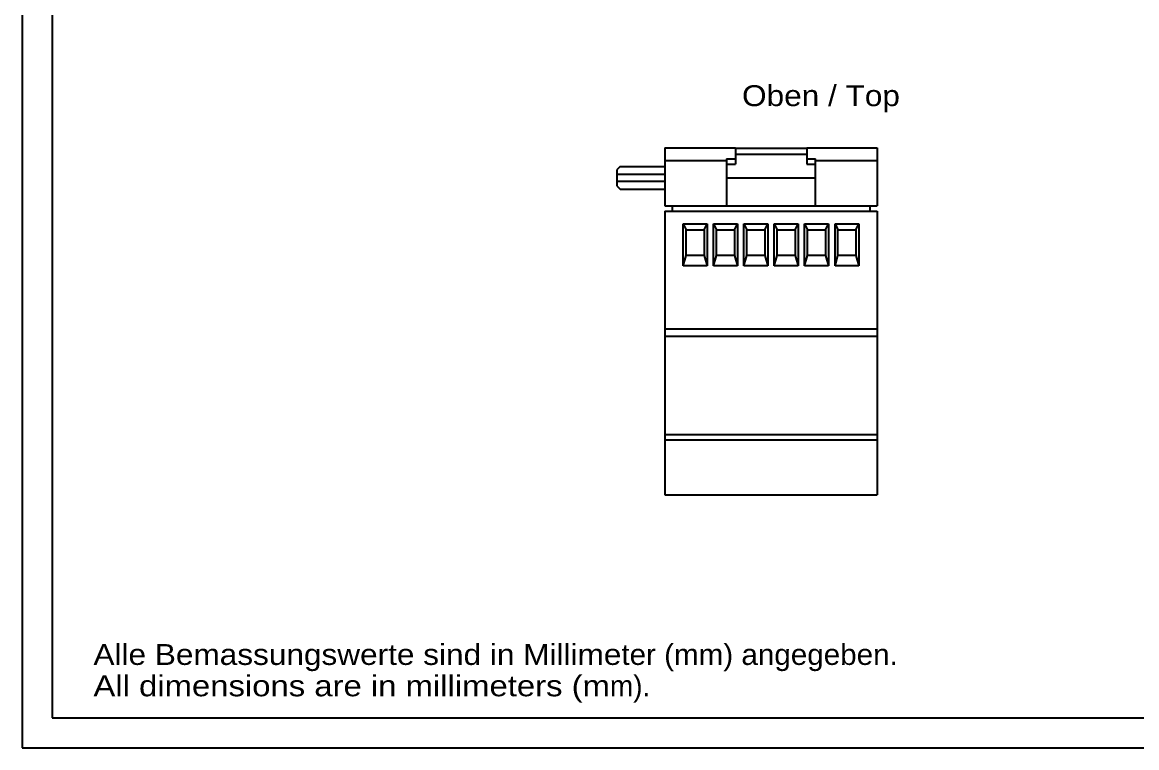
# Model space of a CAD drawing. Extents: x 0 to 420, y 0 to 297.
# Drawn here: x 0 to 186.5, y 0 to 121.5 of the extents above; entities that cross this region are included whole.
import ezdxf
from ezdxf.enums import TextEntityAlignment as Align

# ---------------------------------------------------------------- set-up
doc = ezdxf.new("R2010")
doc.units = 0
doc.header["$LTSCALE"] = 23.1
for name, color, linetype in [('13000_TOP', 7, 'CONTINUOUS'), ('13300_TOP_GERMAN_ENGLISH', 7, 'CONTINUOUS'), ('90000_FRAME', 7, 'CONTINUOUS'), ('91000_TIP', 7, 'CONTINUOUS')]:
    doc.layers.add(name, color=color, linetype=linetype)

msp = doc.modelspace()

# ---------------------------------------------------------------- linework, layer by layer
at = {"layer": '13000_TOP', "color": 7, "linetype": 'CONTINUOUS'}
for p, q in [((107.531, 100.459), (107.531, 90.759)), ((107.531, 100.459), (119.306, 100.459)), ((119.306, 100.459), (119.306, 97.709)), ((119.306, 100.409), (131.256, 100.409)), ((119.306, 99.409), (131.256, 99.409)), ((131.256, 100.459), (131.256, 97.709)), ((131.256, 100.459), (143.031, 100.459)), ((143.031, 100.459), (143.031, 90.759)), ((100.031, 97.351), (99.531, 96.851)), ((100.031, 97.351), (107.531, 97.351)), ((107.531, 98.351), (117.831, 98.351)), ((117.831, 98.632), (117.831, 90.759)), ((117.831, 98.632), (119.306, 98.632)), ((117.831, 97.709), (119.306, 97.709)), ((131.256, 98.632), (132.731, 98.632)), ((131.256, 97.709), (132.731, 97.709)), ((132.731, 90.759), (132.731, 98.632)), ((132.731, 98.351), (143.031, 98.351)), ((99.531, 94.051), (99.531, 96.851)), ((99.531, 96.051), (107.531, 96.051)), ((117.831, 95.456), (132.731, 95.456)), ((99.531, 94.851), (107.531, 94.851)), ((99.531, 94.051), (100.031, 93.551)), ((100.031, 93.551), (107.531, 93.551)), ((107.531, 90.759), (143.031, 90.759)), ((107.531, 89.859), (107.531, 42.336)), ((107.531, 89.859), (143.031, 89.859)), ((108.731, 90.759), (108.731, 89.859)), ((141.831, 90.759), (141.831, 89.859)), ((143.031, 89.859), (143.031, 42.336)), ((110.581, 87.709), (111.081, 86.709)), ((110.581, 80.709), (110.581, 87.709)), ((110.581, 87.709), (114.581, 87.709)), ((114.081, 86.709), (114.581, 87.709)), ((114.581, 87.709), (114.581, 80.709)), ((115.661, 87.709), (116.161, 86.709)), ((115.661, 80.709), (115.661, 87.709)), ((115.661, 87.709), (119.661, 87.709)), ((119.161, 86.709), (119.661, 87.709)), ((119.661, 87.709), (119.661, 80.709)), ((120.741, 87.709), (121.241, 86.709)), ((120.741, 80.709), (120.741, 87.709)), ((120.741, 87.709), (124.741, 87.709)), ((124.241, 86.709), (124.741, 87.709)), ((124.741, 87.709), (124.741, 80.709)), ((125.821, 87.709), (126.321, 86.709)), ((125.821, 80.709), (125.821, 87.709)), ((125.821, 87.709), (129.821, 87.709)), ((129.321, 86.709), (129.821, 87.709)), ((129.821, 87.709), (129.821, 80.709)), ((130.901, 87.709), (131.401, 86.709)), ((130.901, 80.709), (130.901, 87.709)), ((130.901, 87.709), (134.901, 87.709)), ((134.401, 86.709), (134.901, 87.709)), ((134.901, 87.709), (134.901, 80.709)), ((135.981, 87.709), (136.481, 86.709)), ((135.981, 80.709), (135.981, 87.709)), ((135.981, 87.709), (139.981, 87.709)), ((139.481, 86.709), (139.981, 87.709)), ((139.981, 87.709), (139.981, 80.709)), ((111.081, 82.409), (111.081, 86.709)), ((111.081, 86.709), (114.081, 86.709)), ((114.081, 86.709), (114.081, 82.409)), ((116.161, 82.409), (116.161, 86.709)), ((116.161, 86.709), (119.161, 86.709)), ((119.161, 86.709), (119.161, 82.409)), ((121.241, 82.409), (121.241, 86.709)), ((121.241, 86.709), (124.241, 86.709)), ((124.241, 86.709), (124.241, 82.409)), ((126.321, 82.409), (126.321, 86.709)), ((126.321, 86.709), (129.321, 86.709)), ((129.321, 86.709), (129.321, 82.409)), ((131.401, 82.409), (131.401, 86.709)), ((131.401, 86.709), (134.401, 86.709)), ((134.401, 86.709), (134.401, 82.409)), ((136.481, 82.409), (136.481, 86.709)), ((136.481, 86.709), (139.481, 86.709)), ((139.481, 86.709), (139.481, 82.409)), ((110.581, 80.709), (111.081, 82.409)), ((114.081, 82.409), (111.081, 82.409)), ((114.081, 82.409), (114.581, 80.709)), ((115.661, 80.709), (116.161, 82.409)), ((119.161, 82.409), (116.161, 82.409)), ((119.161, 82.409), (119.661, 80.709)), ((120.741, 80.709), (121.241, 82.409)), ((124.241, 82.409), (121.241, 82.409)), ((124.241, 82.409), (124.741, 80.709)), ((125.821, 80.709), (126.321, 82.409)), ((129.321, 82.409), (126.321, 82.409)), ((129.321, 82.409), (129.821, 80.709)), ((130.901, 80.709), (131.401, 82.409)), ((134.401, 82.409), (131.401, 82.409)), ((134.401, 82.409), (134.901, 80.709)), ((135.981, 80.709), (136.481, 82.409)), ((139.481, 82.409), (136.481, 82.409)), ((139.481, 82.409), (139.981, 80.709)), ((114.581, 80.709), (110.581, 80.709)), ((119.661, 80.709), (115.661, 80.709)), ((124.741, 80.709), (120.741, 80.709)), ((129.821, 80.709), (125.821, 80.709)), ((134.901, 80.709), (130.901, 80.709)), ((139.981, 80.709), (135.981, 80.709)), ((107.531, 70.142), (143.031, 70.142)), ((107.531, 68.906), (143.031, 68.906)), ((107.531, 52.467), (143.031, 52.467)), ((107.531, 51.589), (143.031, 51.589)), ((107.531, 42.336), (143.031, 42.336))]:
    msp.add_line(p, q, dxfattribs=at)
at = {"layer": '90000_FRAME', "color": 7, "linetype": 'CONTINUOUS'}
for p, q in [((0, 297), (0, 0)), ((5, 292), (5, 5)), ((5, 5), (415, 5)), ((0, 0), (420, 0))]:
    msp.add_line(p, q, dxfattribs=at)

# ---------------------------------------------------------------- texts
at = {"layer": '13300_TOP_GERMAN_ENGLISH', "color": 7, "linetype": 'CONTINUOUS'}
msp.add_text('Oben / Top', height=3.5, dxfattribs=at).set_placement((120.427, 107.447), (146.844, 107.447), align=Align.FIT)
at = {"layer": '91000_TIP', "color": 7, "linetype": 'CONTINUOUS'}
for s, p, p2 in [('Alle Bemassungswerte sind in Millime', (11.906, 13.865), (100.24, 13.865)), ('ter (mm) angegeben.', (100.24, 13.865), (146.49, 13.865)), ('All dimensions are in millimeters (m', (11.904, 8.615), (98.321, 8.615)), ('m).', (98.321, 8.615), (105.071, 8.615))]:
    msp.add_text(s, height=3.5, dxfattribs=at).set_placement(p, p2, align=Align.FIT)

doc.saveas('drawing.dxf')
